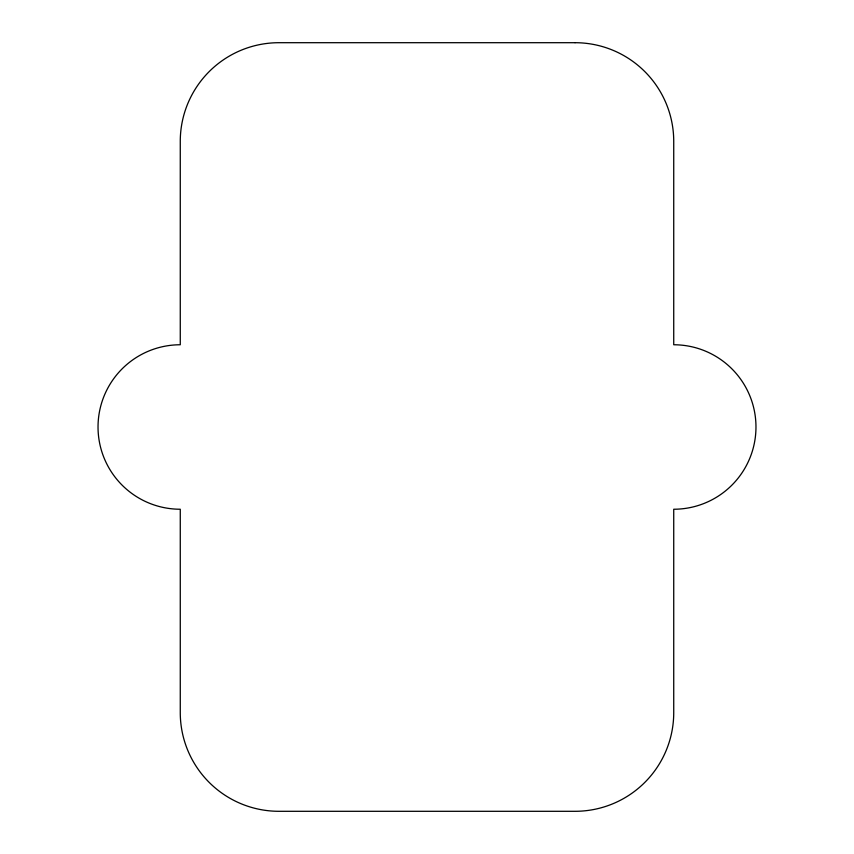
<?xml version="1.0" encoding="UTF-8"?>
<svg xmlns="http://www.w3.org/2000/svg" width="854" height="854" viewBox="0 0 854 854"><rect width="100%" height="100%" fill="white"/><g stroke="black" fill="none" stroke-linecap="round" stroke-linejoin="round"><path stroke-width="1.28" d="M575.041 42.7L278.959 42.7A98.69 98.69 0 0 0 180.269 141.39L180.269 344.76A82.24 82.24 0 0 0 98.029 427A82.24 82.24 0 0 0 180.269 509.24L180.269 712.61A98.69 98.69 0 0 0 278.959 811.3L575.041 811.3A98.69 98.69 0 0 0 673.731 712.61L673.731 509.24A82.24 82.24 0 0 0 755.971 427A82.24 82.24 0 0 0 673.731 344.76L673.731 141.39A98.69 98.69 0 0 0 575.041 42.7"/></g></svg>
